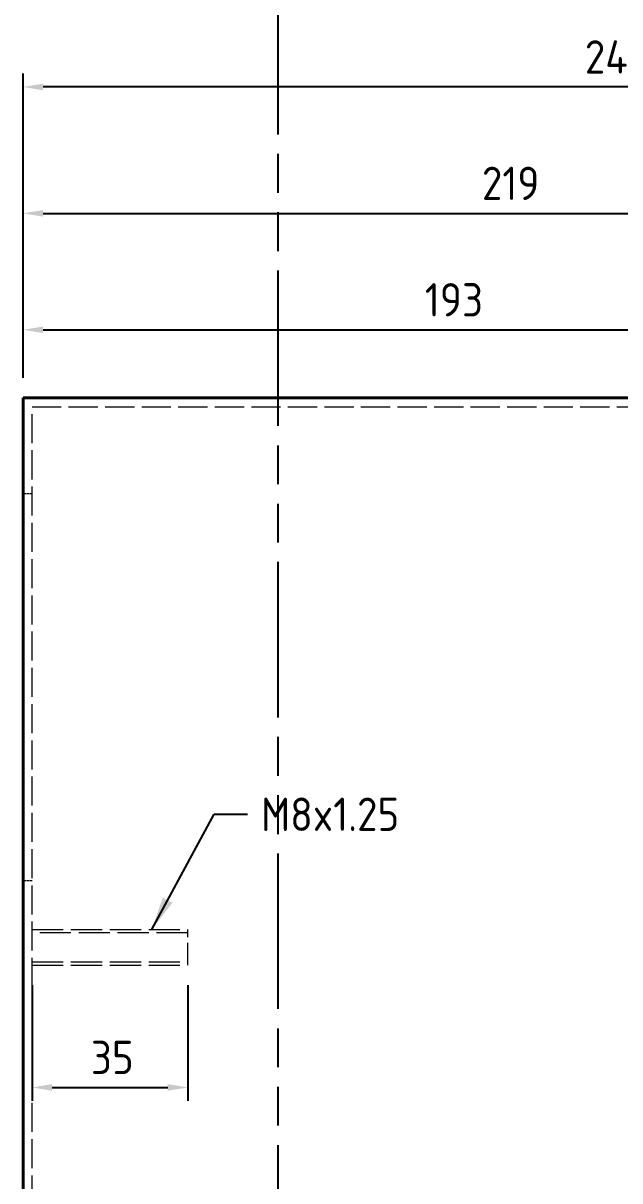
# Model space of a CAD drawing. Header units: millimetres. Extents: x 0 to 2523, y 0 to 1782.
# Drawn here: x 311.7 to 445.9, y 925.1 to 1185.3 of the extents above; entities that cross this region are included whole.
import ezdxf

# ---------------------------------------------------------------- set-up
doc = ezdxf.new("R2010")
doc.units = ezdxf.units.MM
doc.header["$LTSCALE"] = 3
for name, pattern in [('CHAIN', [0.3543, 0.2362, -0.0295, 0.0591, -0.0295]), ('DASHED', [0.2067, 0.1654, -0.0413]), ('DOUBLE_DASH_CHAIN', [1.2403, 0.6614, -0.0827, 0.1654, -0.0827, 0.1654, -0.0827])]:
    doc.linetypes.add(name, pattern=pattern)
for name, color, linetype, lineweight in [('가려진 것(ISO)', 2, 'DASHED', 18), ('가시적인 것(ISO)', 3, 'Continuous', 40), ('기호(ISO)', 5, 'Continuous', 25), ('단면선(ISO)', 7, 'CHAIN', 25), ('치수(ISO)', 2, 'Continuous', 25)]:
    doc.layers.add(name, color=color, linetype=linetype, lineweight=lineweight)
doc.styles.add('치수 텍스트_PSTEK_POSCO', font='isocp.shx')
doc.dimstyles.new('치수_PSTEK_POSCO', dxfattribs={"dimscale": 3, "dimtxt": 2.5, "dimasz": 1.5, "dimexe": 1, "dimexo": 1.5, "dimgap": 1, "dimtad": 1, "dimrnd": 1e-08, "dimdsep": 46, "dimtxsty": '치수 텍스트_PSTEK_POSCO', "dimcen": 0.09, "dimdle": 10, "dimclrd": 7, "dimclre": 7, "dimclrt": 2, "dimadec": 1, "dimazin": 2, "dimtfac": 1, "dimtmove": 0, "dimatfit": 3, "dimfxl": 0, "dimtolj": 1, "dimlwd": -1, "dimlwe": -1, "dimarcsym": 0})
doc.dimstyles.new('치수_PSTEK_POSCO$7', dxfattribs={"dimscale": 3, "dimtxt": 2.5, "dimasz": 2.5, "dimexe": 1, "dimexo": 1.5, "dimgap": 1, "dimtad": 1, "dimrnd": 1e-08, "dimdsep": 46, "dimtxsty": '치수 텍스트_PSTEK_POSCO', "dimcen": 0.09, "dimdle": 10, "dimclrd": 7, "dimclre": 7, "dimclrt": 2, "dimadec": 1, "dimazin": 2, "dimtfac": 1, "dimtmove": 0, "dimatfit": 3, "dimfxl": 0, "dimtolj": 1, "dimlwd": -1, "dimlwe": -1, "dimarcsym": 0})

# ---------------------------------------------------------------- blocks, each defined once
blk = doc.blocks.new('*D42')
at = {"layer": 'Defpoints', "color": 0, "transparency": 16777216}
for p in [(504.71, 1116.38), (311.71, 1101.07), (504.71, 1101.07)]:
    blk.add_point(p, dxfattribs=at)
at = {"layer": '치수(ISO)', "color": 7, "transparency": 16777216}
for p, q in [((311.71, 1105.57), (311.71, 1119.38)), ((504.71, 1105.57), (504.71, 1119.38)), ((316.21, 1116.38), (500.21, 1116.38))]:
    blk.add_line(p, q, dxfattribs=at)
for points in [[(316.21, 1117.13), (316.21, 1115.63), (311.71, 1116.38)], [(500.21, 1117.13), (500.21, 1115.63), (504.71, 1116.38)]]:
    blk.add_solid(points, dxfattribs=at)
at = {"layer": '치수(ISO)', "color": 2, "transparency": 16777216, "insert": (402.04, 1123.13), "char_height": 7.5, "attachment_point": 4, "style": '치수 텍스트_PSTEK_POSCO'}
blk.add_mtext('\\A1;193', dxfattribs=at)
blk = doc.blocks.new('*D43')
at = {"layer": 'Defpoints', "color": 0, "transparency": 16777216}
for p in [(530.71, 1142.56), (311.71, 1101.07), (530.71, 1101.07)]:
    blk.add_point(p, dxfattribs=at)
at = {"layer": '치수(ISO)', "color": 7, "transparency": 16777216}
for p, q in [((311.71, 1105.57), (311.71, 1145.56)), ((530.71, 1105.57), (530.71, 1145.56)), ((316.21, 1142.56), (526.21, 1142.56))]:
    blk.add_line(p, q, dxfattribs=at)
for points in [[(316.21, 1143.31), (316.21, 1141.81), (311.71, 1142.56)], [(526.21, 1143.31), (526.21, 1141.81), (530.71, 1142.56)]]:
    blk.add_solid(points, dxfattribs=at)
at = {"layer": '치수(ISO)', "color": 2, "transparency": 16777216, "insert": (414.85, 1149.31), "char_height": 7.5, "attachment_point": 4, "style": '치수 텍스트_PSTEK_POSCO'}
blk.add_mtext('\\A1;219', dxfattribs=at)
blk = doc.blocks.new('*D60')
at = {"layer": 'Defpoints', "color": 0, "transparency": 16777216}
for p in [(311.71, 1170.97), (311.71, 1101.07), (559.71, 925.07)]:
    blk.add_point(p, dxfattribs=at)
at = {"layer": '치수(ISO)', "color": 7, "transparency": 16777216}
for p, q in [((311.71, 1105.57), (311.71, 1173.97)), ((559.71, 929.57), (559.71, 1173.97)), ((555.21, 1170.97), (316.21, 1170.97))]:
    blk.add_line(p, q, dxfattribs=at)
for points in [[(316.21, 1171.72), (316.21, 1170.22), (311.71, 1170.97)], [(555.21, 1171.72), (555.21, 1170.22), (559.71, 1170.97)]]:
    blk.add_solid(points, dxfattribs=at)
at = {"layer": '치수(ISO)', "color": 2, "transparency": 16777216, "insert": (437.99, 1177.72), "char_height": 7.5, "attachment_point": 4, "style": '치수 텍스트_PSTEK_POSCO'}
blk.add_mtext('\\A1;248', dxfattribs=at)
blk = doc.blocks.new('2dTransSection2')
at = {"layer": '단면선(ISO)', "linetype": 'DOUBLE_DASH_CHAIN', "ltscale": 5.871225}
blk.add_line((122.986, 398.422), (122.986, 154.206), dxfattribs=at)
at = {"layer": '단면선(ISO)', "linetype": 'Continuous'}
blk.add_line((122.986, 398.422), (122.986, 394.515), dxfattribs=at)
blk = doc.blocks.new('*D115')
at = {"layer": 'Defpoints', "color": 0, "transparency": 16777216}
for p in [(313.71, 973.57), (348.71, 973.57), (348.71, 946.07)]:
    blk.add_point(p, dxfattribs=at)
at = {"layer": '치수(ISO)', "color": 7, "transparency": 16777216}
for p, q in [((313.71, 969.07), (313.71, 943.07)), ((348.71, 969.07), (348.71, 943.07)), ((318.21, 946.07), (344.21, 946.07))]:
    blk.add_line(p, q, dxfattribs=at)
for points in [[(318.21, 946.82), (318.21, 945.32), (313.71, 946.07)], [(344.21, 946.82), (344.21, 945.32), (348.71, 946.07)]]:
    blk.add_solid(points, dxfattribs=at)
at = {"layer": '치수(ISO)', "color": 2, "transparency": 16777216, "insert": (326.93, 952.82), "char_height": 7.5, "attachment_point": 4, "style": '치수 텍스트_PSTEK_POSCO'}
blk.add_mtext('\\A1;35', dxfattribs=at)

msp = doc.modelspace()

# ---------------------------------------------------------------- linework, layer by layer
at = {"layer": '가려진 것(ISO)', "ltscale": 13.141838}
msp.add_line((313.7116, 553.0669), (313.7116, 1099.0669), dxfattribs=at)
at = {"layer": '가려진 것(ISO)', "ltscale": 13.251719}
msp.add_line((313.7116, 1099.0669), (502.7116, 1099.0669), dxfattribs=at)
at = {"layer": '가려진 것(ISO)', "ltscale": 1.269698}
for p, q in [((311.7116, 1079.5669), (313.7116, 1079.5669)), ((311.7116, 992.5669), (313.7116, 992.5669))]:
    msp.add_line(p, q, dxfattribs=at)
at = {"layer": '가려진 것(ISO)', "ltscale": 14.110627}
for p, q in [((313.7116, 981.5669), (348.7116, 981.5669)), ((348.7116, 980.8229), (313.7116, 980.8229)), ((313.7116, 974.3109), (348.7116, 974.3109)), ((313.7116, 973.5669), (348.7116, 973.5669))]:
    msp.add_line(p, q, dxfattribs=at)
at = {"layer": '가려진 것(ISO)', "ltscale": 10.132536}
msp.add_line((348.7116, 973.5669), (348.7116, 981.5669), dxfattribs=at)
at = {"layer": '가시적인 것(ISO)'}
for p, q in [((311.7116, 551.0669), (311.7116, 1101.0669)), ((311.7116, 1101.0669), (504.7116, 1101.0669))]:
    msp.add_line(p, q, dxfattribs=at)

# ---------------------------------------------------------------- block references
at = {"layer": '단면선(ISO)', "xscale": 3, "yscale": 3, "zscale": 3}
msp.add_blockref('2dTransSection2', (0, 0), dxfattribs=at)

# ---------------------------------------------------------------- texts
at = {"layer": '기호(ISO)', "color": 2, "insert": (365.1782, 1007.4746), "char_height": 7.5, "width": 37.88403, "attachment_point": 4, "style": '치수 텍스트_PSTEK_POSCO'}
msp.add_mtext('{M8x1.25}', dxfattribs=at)

# ---------------------------------------------------------------- dimensions: what is measured, and where the dimension line sits
at = {"layer": '치수(ISO)', "color": 7}
for base, p1, p2, picture, middle in [((311.7116, 1170.9693), (559.7116, 925.0669), (311.7116, 1101.0669), '*D60', (445.2116, 1170.9693)), ((530.7116, 1142.5636), (311.7116, 1101.0669), (530.7116, 1101.0669), '*D43', (421.2116, 1142.5636)), ((504.7116, 1116.3812), (311.7116, 1101.0669), (504.7116, 1101.0669), '*D42', (408.2116, 1116.3812)), ((348.7116, 946.066), (313.7116, 973.5669), (348.7116, 973.5669), '*D115', (331.2116, 946.066))]:
    dim = msp.add_linear_dim(base=base, p1=p1, p2=p2, angle=180, dimstyle='치수_PSTEK_POSCO', override={"dimdec": 2, "dimtp": 0, "dimtm": 0, "dimtdec": 2, "dimtofl": 0, "dimatfit": 1}, dxfattribs=at)
    dim.commit()
    dim.dimension.update_dxf_attribs({"geometry": picture, "text_midpoint": middle, "dimtype": 160})

# ---------------------------------------------------------------- leaders
at = {"layer": '기호(ISO)', "color": 7, "annotation_type": 0, "has_hookline": 1, "hookline_direction": 0, "text_width": 31.8107}
msp.add_leader([(340.612, 981.5669), (354.6782, 1007.4746), (362.1782, 1007.4746)], dimstyle='치수_PSTEK_POSCO$7', override={"dimtad": 0}, dxfattribs=at)

doc.saveas('drawing.dxf')
